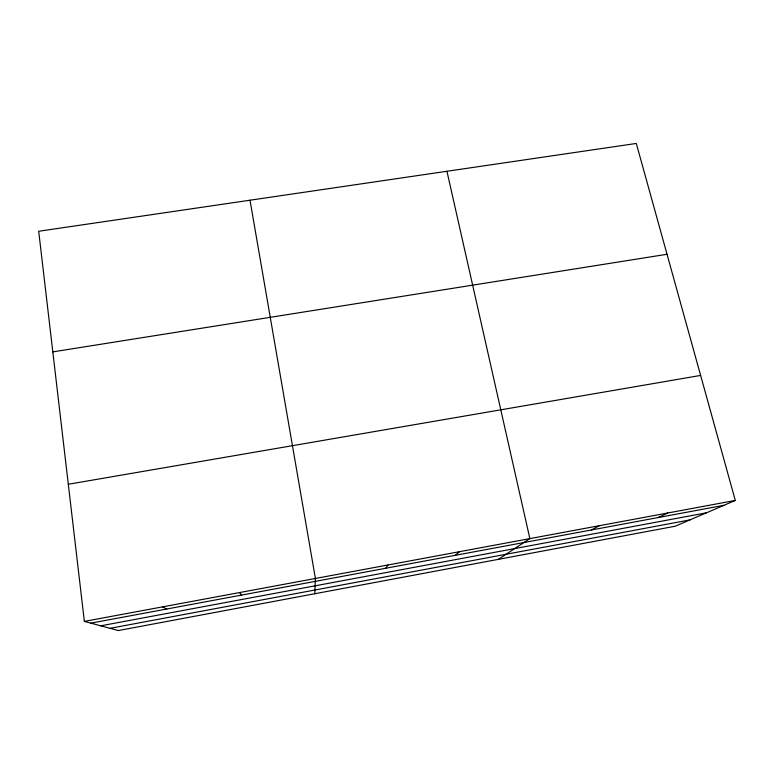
<?xml version="1.0" encoding="UTF-8"?>
<svg xmlns="http://www.w3.org/2000/svg" width="774" height="774" viewBox="0 0 774 774"><rect width="100%" height="100%" fill="white"/><g stroke="black" fill="none" stroke-linecap="round" stroke-linejoin="round"><path stroke-width="1.16" d="M314.776 593.745L315.405 578.478L250.012 200.214M385.8 568.251L387.929 564.991M455.325 555.306L459.408 551.717M498.321 559.36L529.861 538.617L446.946 171.277M591.491 529.967L599.318 525.71M658.171 517.554L667.788 512.988M735.3 500.439L675.238 526.214L118.335 630.549L84.356 621.406L38.7 231.262L636.296 143.451L735.3 500.439L84.356 621.406M100.736 625.818L706.488 512.804M110.053 628.324L689.992 519.886M90.829 623.147L723.942 505.316M68.305 484.263L700.625 375.429M52.816 351.88L667.024 254.269M162.55 606.874L166.768 609.022M239.563 592.565L241.575 595.1"/></g></svg>
